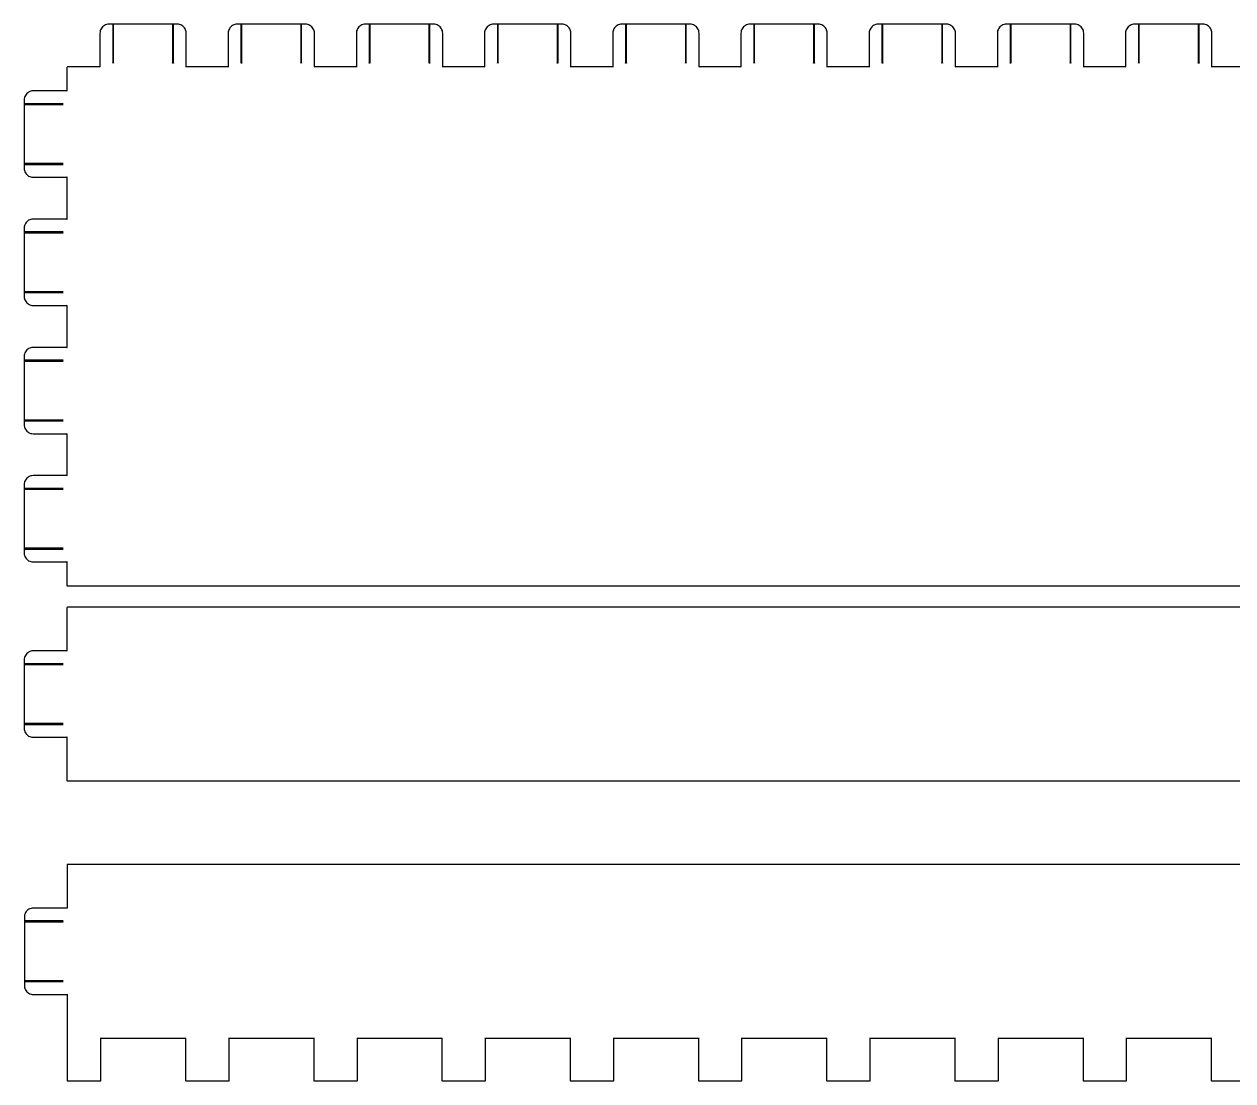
# Model space of a CAD drawing. Extents: x 10 to 570, y 947 to 1967.
# Drawn here: x 10.3 to 290.3, y 946.9 to 1191.6 of the extents above; entities that cross this region are included whole.
import ezdxf

# ---------------------------------------------------------------- set-up
doc = ezdxf.new("R2010")
doc.units = 0
doc.layers.add('Layer_1', color=7, linetype='CONTINUOUS')

msp = doc.modelspace()

# ---------------------------------------------------------------- linework, layer by layer
at = {"layer": 'Layer_1', "color": 7}
for points in [[(30.92, 1191.614096), (29.93, 1191.614096)], [(30.82, 1191.514094), (30.82, 1182.603916), (30.833, 1182.653917), (30.87, 1182.689918), (30.92, 1182.703918), (30.97, 1182.689918), (31.007, 1182.653917), (31.02, 1182.603916), (31.02, 1191.514094)], [(44.78, 1191.614096), (30.92, 1191.614096)], [(44.68, 1191.514094), (44.68, 1182.603916), (44.693, 1182.653917), (44.73, 1182.689918), (44.78, 1182.703918), (44.83, 1182.689918), (44.867, 1182.653917), (44.88, 1182.603916), (44.88, 1191.514094)], [(45.77, 1191.614096), (44.78, 1191.614096)], [(60.62, 1191.614096), (59.63, 1191.614096)], [(60.52, 1191.514094), (60.52, 1182.603916), (60.533, 1182.653917), (60.57, 1182.689918), (60.62, 1182.703918), (60.67, 1182.689918), (60.707, 1182.653917), (60.72, 1182.603916), (60.72, 1191.514094)], [(74.48, 1191.614096), (60.62, 1191.614096)], [(74.38, 1191.514094), (74.38, 1182.603916), (74.393, 1182.653917), (74.43, 1182.689918), (74.48, 1182.703918), (74.53, 1182.689918), (74.567, 1182.653917), (74.58, 1182.603916), (74.58, 1191.514094)], [(75.47, 1191.614096), (74.48, 1191.614096)], [(90.32, 1191.614096), (89.33, 1191.614096)], [(90.22, 1191.514094), (90.22, 1182.603916), (90.233, 1182.653917), (90.27, 1182.689918), (90.32, 1182.703918), (90.37, 1182.689918), (90.407, 1182.653917), (90.42, 1182.603916), (90.42, 1191.514094)], [(104.18, 1191.614096), (90.32, 1191.614096)], [(104.08, 1191.514094), (104.08, 1182.603916), (104.093, 1182.653917), (104.13, 1182.689918), (104.18, 1182.703918), (104.23, 1182.689918), (104.267, 1182.653917), (104.28, 1182.603916), (104.28, 1191.514094)], [(105.17, 1191.614096), (104.18, 1191.614096)], [(120.02, 1191.614096), (119.03, 1191.614096)], [(119.92, 1191.514094), (119.92, 1182.603916), (119.933, 1182.653917), (119.97, 1182.689918), (120.02, 1182.703918), (120.07, 1182.689918), (120.107, 1182.653917), (120.12, 1182.603916), (120.12, 1191.514094)], [(133.88, 1191.614096), (120.02, 1191.614096)], [(133.78, 1191.514094), (133.78, 1182.603916), (133.793, 1182.653917), (133.83, 1182.689918), (133.88, 1182.703918), (133.93, 1182.689918), (133.967, 1182.653917), (133.98, 1182.603916), (133.98, 1191.514094)], [(134.87, 1191.614096), (133.88, 1191.614096)], [(149.72, 1191.614096), (148.73, 1191.614096)], [(149.62, 1191.514094), (149.62, 1182.603916), (149.633, 1182.653917), (149.67, 1182.689918), (149.72, 1182.703918), (149.77, 1182.689918), (149.807, 1182.653917), (149.82, 1182.603916), (149.82, 1191.514094)], [(163.58, 1191.614096), (149.72, 1191.614096)], [(163.48, 1191.514094), (163.48, 1182.603916), (163.493, 1182.653917), (163.53, 1182.689918), (163.58, 1182.703918), (163.63, 1182.689918), (163.667, 1182.653917), (163.68, 1182.603916), (163.68, 1191.514094)], [(164.57, 1191.614096), (163.58, 1191.614096)], [(179.42, 1191.614096), (178.43, 1191.614096)], [(179.32, 1191.514094), (179.32, 1182.603916), (179.333, 1182.653917), (179.37, 1182.689918), (179.42, 1182.703918), (179.47, 1182.689918), (179.507, 1182.653917), (179.52, 1182.603916), (179.52, 1191.514094)], [(193.28, 1191.614096), (179.42, 1191.614096)], [(193.18, 1191.514094), (193.18, 1182.603916), (193.193, 1182.653917), (193.23, 1182.689918), (193.28, 1182.703918), (193.33, 1182.689918), (193.367, 1182.653917), (193.38, 1182.603916), (193.38, 1191.514094)], [(194.27, 1191.614096), (193.28, 1191.614096)], [(209.12, 1191.614096), (208.13, 1191.614096)], [(209.02, 1191.514094), (209.02, 1182.603916), (209.033, 1182.653917), (209.07, 1182.689918), (209.12, 1182.703918), (209.17, 1182.689918), (209.207, 1182.653917), (209.22, 1182.603916), (209.22, 1191.514094)], [(222.98, 1191.614096), (209.12, 1191.614096)], [(222.88, 1191.514094), (222.88, 1182.603916), (222.893, 1182.653917), (222.93, 1182.689918), (222.98, 1182.703918), (223.03, 1182.689918), (223.067, 1182.653917), (223.08, 1182.603916), (223.08, 1191.514094)], [(223.97, 1191.614096), (222.98, 1191.614096)], [(238.82, 1191.614096), (237.83, 1191.614096)], [(238.72, 1191.514094), (238.72, 1182.603916), (238.733, 1182.653917), (238.77, 1182.689918), (238.82, 1182.703918), (238.87, 1182.689918), (238.907, 1182.653917), (238.92, 1182.603916), (238.92, 1191.514094)], [(252.68, 1191.614096), (238.82, 1191.614096)], [(252.58, 1191.514094), (252.58, 1182.603916), (252.593, 1182.653917), (252.63, 1182.689918), (252.68, 1182.703918), (252.73, 1182.689918), (252.767, 1182.653917), (252.78, 1182.603916), (252.78, 1191.514094)], [(253.67, 1191.614096), (252.68, 1191.614096)], [(268.52, 1191.614096), (267.53, 1191.614096)], [(268.42, 1191.514094), (268.42, 1182.603916), (268.433, 1182.653917), (268.47, 1182.689918), (268.52, 1182.703918), (268.57, 1182.689918), (268.607, 1182.653917), (268.62, 1182.603916), (268.62, 1191.514094)], [(282.38, 1191.614096), (268.52, 1191.614096)], [(282.28, 1191.514094), (282.28, 1182.603916), (282.293, 1182.653917), (282.33, 1182.689918), (282.38, 1182.703918), (282.43, 1182.689918), (282.467, 1182.653917), (282.48, 1182.603916), (282.48, 1191.514094)], [(283.37, 1191.614096), (282.38, 1191.614096)], [(27.85, 1189.534054), (27.85, 1181.713898), (20.3, 1181.713898)], [(57.55, 1189.534054), (57.55, 1181.713898), (47.85, 1181.713898), (47.85, 1189.534054)], [(87.25, 1189.534054), (87.25, 1181.713898), (77.55, 1181.713898), (77.55, 1189.534054)], [(116.95, 1189.534054), (116.95, 1181.713898), (107.25, 1181.713898), (107.25, 1189.534054)], [(146.65, 1189.534054), (146.65, 1181.713898), (136.95, 1181.713898), (136.95, 1189.534054)], [(176.35, 1189.534054), (176.35, 1181.713898), (166.65, 1181.713898), (166.65, 1189.534054)], [(206.05, 1189.534054), (206.05, 1181.713898), (196.35, 1181.713898), (196.35, 1189.534054)], [(235.75, 1189.534054), (235.75, 1181.713898), (226.05, 1181.713898), (226.05, 1189.534054)], [(265.45, 1189.534054), (265.45, 1181.713898), (255.75, 1181.713898), (255.75, 1189.534054)], [(295.15, 1189.534054), (295.15, 1181.713898), (285.45, 1181.713898), (285.45, 1189.534054)], [(20.2, 1181.613896), (20.2, 1176.163787), (12.38, 1176.163787)], [(10.3, 1174.083745), (10.3, 1173.093726)], [(10.3, 1173.093726), (10.3, 1159.233448)], [(10.4, 1172.993724), (19.31, 1172.993724), (19.26, 1173.006724), (19.223, 1173.043725), (19.21, 1173.093726), (19.223, 1173.143727), (19.26, 1173.179727), (19.31, 1173.193728), (10.4, 1173.193728)], [(10.3, 1159.233448), (10.3, 1158.243429)], [(10.4, 1159.133446), (19.31, 1159.133446), (19.26, 1159.146447), (19.223, 1159.183447), (19.21, 1159.233448), (19.223, 1159.283449), (19.26, 1159.31945), (19.31, 1159.33345), (10.4, 1159.33345)], [(12.38, 1156.163387), (20.2, 1156.163387), (20.2, 1146.463193), (12.38, 1146.463193)], [(10.3, 1144.383151), (10.3, 1143.393132)], [(10.3, 1143.393132), (10.3, 1129.532854)], [(10.4, 1143.29313), (19.31, 1143.29313), (19.26, 1143.30613), (19.223, 1143.343131), (19.21, 1143.393132), (19.223, 1143.443133), (19.26, 1143.479133), (19.31, 1143.493134), (10.4, 1143.493134)], [(10.3, 1129.532854), (10.3, 1128.542835)], [(10.4, 1129.432852), (19.31, 1129.432852), (19.26, 1129.445853), (19.223, 1129.482853), (19.21, 1129.532854), (19.223, 1129.582855), (19.26, 1129.618856), (19.31, 1129.632856), (10.4, 1129.632856)], [(12.38, 1126.462793), (20.2, 1126.462793), (20.2, 1116.762599), (12.38, 1116.762599)], [(10.3, 1114.682557), (10.3, 1113.692538)], [(10.3, 1113.692538), (10.3, 1099.83226)], [(10.4, 1113.592536), (19.31, 1113.592536), (19.26, 1113.605536), (19.223, 1113.642537), (19.21, 1113.692538), (19.223, 1113.742539), (19.26, 1113.778539), (19.31, 1113.79254), (10.4, 1113.79254)], [(10.3, 1099.83226), (10.3, 1098.842241)], [(10.4, 1099.732258), (19.31, 1099.732258), (19.26, 1099.745259), (19.223, 1099.782259), (19.21, 1099.83226), (19.223, 1099.882261), (19.26, 1099.918262), (19.31, 1099.932262), (10.4, 1099.932262)], [(12.38, 1096.762199), (20.2, 1096.762199), (20.2, 1087.062005), (12.38, 1087.062005)], [(10.3, 1084.981963), (10.3, 1083.991944)], [(10.3, 1083.991944), (10.3, 1070.131666)], [(10.4, 1083.891942), (19.31, 1083.891942), (19.26, 1083.904942), (19.223, 1083.941943), (19.21, 1083.991944), (19.223, 1084.041945), (19.26, 1084.077945), (19.31, 1084.091946), (10.4, 1084.091946)], [(10.3, 1070.131666), (10.3, 1069.141647)], [(10.4, 1070.031664), (19.31, 1070.031664), (19.26, 1070.044665), (19.223, 1070.081665), (19.21, 1070.131666), (19.223, 1070.181667), (19.26, 1070.217668), (19.31, 1070.231668), (10.4, 1070.231668)], [(12.38, 1067.061605), (20.2, 1067.061605), (20.2, 1061.611496)], [(20.3, 1061.511494), (560.3, 1061.511494)], [(20.2, 1056.461393), (20.2, 1046.461193), (12.38, 1046.461193)], [(560.3, 1056.561395), (20.3, 1056.561395)], [(10.3, 1044.381151), (10.3, 1043.391132)], [(10.3, 1043.391132), (10.3, 1029.530854)], [(10.4, 1043.29113), (19.31, 1043.29113), (19.26, 1043.30413), (19.223, 1043.341131), (19.21, 1043.391132), (19.223, 1043.441133), (19.26, 1043.477133), (19.31, 1043.491134), (10.4, 1043.491134)], [(10.3, 1029.530854), (10.3, 1028.540835)], [(10.4, 1029.430852), (19.31, 1029.430852), (19.26, 1029.443853), (19.223, 1029.480853), (19.21, 1029.530854), (19.223, 1029.580855), (19.26, 1029.616856), (19.31, 1029.630856), (10.4, 1029.630856)], [(12.38, 1026.460793), (20.2, 1026.460793), (20.2, 1016.460593)], [(20.3, 1016.360591), (560.3, 1016.360591)], [(20.243163, 996.888554), (20.243163, 986.888354), (12.423163, 986.888354)], [(560.343163, 996.988556), (20.343163, 996.988556)], [(10.343163, 984.808312), (10.343163, 983.818292)], [(10.343163, 983.818292), (10.343163, 969.958015)], [(10.443163, 983.71829), (19.353163, 983.71829), (19.303163, 983.73229), (19.266163, 983.768291), (19.253163, 983.818292), (19.266163, 983.868293), (19.303163, 983.905294), (19.353163, 983.918294), (10.443163, 983.918294)], [(10.343163, 969.958015), (10.343163, 968.967995)], [(10.443163, 969.858013), (19.353163, 969.858013), (19.303163, 969.872013), (19.266163, 969.908014), (19.253163, 969.958015), (19.266163, 970.008016), (19.303163, 970.045017), (19.353163, 970.058017), (10.443163, 970.058017)], [(12.423163, 966.887954), (20.243163, 966.887954), (20.243163, 956.887754), (20.243163, 946.987556)], [(28.093163, 946.987556), (28.093163, 956.787752), (47.693163, 956.787752), (47.693163, 946.987556)], [(57.793163, 946.987556), (57.793163, 956.787752), (77.393163, 956.787752), (77.393163, 946.987556)], [(87.493163, 946.987556), (87.493163, 956.787752), (107.093163, 956.787752), (107.093163, 946.987556)], [(117.193163, 946.987556), (117.193163, 956.787752), (136.793163, 956.787752), (136.793163, 946.987556)], [(146.893163, 946.987556), (146.893163, 956.787752), (166.493163, 956.787752), (166.493163, 946.987556)], [(176.593163, 946.987556), (176.593163, 956.787752), (196.193163, 956.787752), (196.193163, 946.987556)], [(206.293163, 946.987556), (206.293163, 956.787752), (225.893163, 956.787752), (225.893163, 946.987556)], [(235.993163, 946.987556), (235.993163, 956.787752), (255.593163, 956.787752), (255.593163, 946.987556)], [(265.693163, 946.987556), (265.693163, 956.787752), (285.293163, 956.787752), (285.293163, 946.987556)], [(20.343163, 946.887554), (27.993163, 946.887554)], [(47.793163, 946.887554), (57.693163, 946.887554)], [(77.493163, 946.887554), (87.393163, 946.887554)], [(107.193163, 946.887554), (117.093163, 946.887554)], [(136.893163, 946.887554), (146.793163, 946.887554)], [(166.593163, 946.887554), (176.493163, 946.887554)], [(196.293163, 946.887554), (206.193163, 946.887554)], [(225.993163, 946.887554), (235.893163, 946.887554)], [(255.693163, 946.887554), (265.593163, 946.887554)], [(285.393163, 946.887554), (295.293163, 946.887554)]]:
    msp.add_lwpolyline(points, dxfattribs=at)
for points in [[(20.3, 1061.511494)], [(20.3, 1016.360591)], [(20.343163, 946.887554)]]:
    msp.add_lwpolyline(points, close=True, dxfattribs=at)
for points in [[(28.129, 1190.574075), (27.946, 1190.257069), (27.85, 1189.899062), (27.85, 1189.534054)], [(28.89, 1191.335091), (28.574, 1191.152087), (28.311, 1190.890082), (28.129, 1190.574075)], [(29.93, 1191.614096), (29.565, 1191.614096), (29.206, 1191.518094), (28.89, 1191.335091)], [(30.92, 1191.614096), (30.865, 1191.614096), (30.82, 1191.569095), (30.82, 1191.514094)], [(31.02, 1191.514094), (31.02, 1191.569095), (30.975, 1191.614096), (30.92, 1191.614096)], [(44.78, 1191.614096), (44.725, 1191.614096), (44.68, 1191.569095), (44.68, 1191.514094)], [(44.88, 1191.514094), (44.88, 1191.569095), (44.835, 1191.614096), (44.78, 1191.614096)], [(46.81, 1191.335091), (46.494, 1191.518094), (46.135, 1191.614096), (45.77, 1191.614096)], [(47.571, 1190.574075), (47.389, 1190.890082), (47.126, 1191.152087), (46.81, 1191.335091)], [(47.85, 1189.534054), (47.85, 1189.899062), (47.754, 1190.257069), (47.571, 1190.574075)], [(57.829, 1190.574075), (57.646, 1190.257069), (57.55, 1189.899062), (57.55, 1189.534054)], [(58.59, 1191.335091), (58.274, 1191.152087), (58.011, 1190.890082), (57.829, 1190.574075)], [(59.63, 1191.614096), (59.265, 1191.614096), (58.906, 1191.518094), (58.59, 1191.335091)], [(60.62, 1191.614096), (60.565, 1191.614096), (60.52, 1191.569095), (60.52, 1191.514094)], [(60.72, 1191.514094), (60.72, 1191.569095), (60.675, 1191.614096), (60.62, 1191.614096)], [(74.48, 1191.614096), (74.425, 1191.614096), (74.38, 1191.569095), (74.38, 1191.514094)], [(74.58, 1191.514094), (74.58, 1191.569095), (74.535, 1191.614096), (74.48, 1191.614096)], [(76.51, 1191.335091), (76.194, 1191.518094), (75.835, 1191.614096), (75.47, 1191.614096)], [(77.271, 1190.574075), (77.089, 1190.890082), (76.826, 1191.152087), (76.51, 1191.335091)], [(77.55, 1189.534054), (77.55, 1189.899062), (77.454, 1190.257069), (77.271, 1190.574075)], [(87.529, 1190.574075), (87.346, 1190.257069), (87.25, 1189.899062), (87.25, 1189.534054)], [(88.29, 1191.335091), (87.974, 1191.152087), (87.711, 1190.890082), (87.529, 1190.574075)], [(89.33, 1191.614096), (88.965, 1191.614096), (88.606, 1191.518094), (88.29, 1191.335091)], [(90.32, 1191.614096), (90.265, 1191.614096), (90.22, 1191.569095), (90.22, 1191.514094)], [(90.42, 1191.514094), (90.42, 1191.569095), (90.375, 1191.614096), (90.32, 1191.614096)], [(104.18, 1191.614096), (104.125, 1191.614096), (104.08, 1191.569095), (104.08, 1191.514094)], [(104.28, 1191.514094), (104.28, 1191.569095), (104.235, 1191.614096), (104.18, 1191.614096)], [(106.21, 1191.335091), (105.894, 1191.518094), (105.535, 1191.614096), (105.17, 1191.614096)], [(106.971, 1190.574075), (106.789, 1190.890082), (106.526, 1191.152087), (106.21, 1191.335091)], [(107.25, 1189.534054), (107.25, 1189.899062), (107.154, 1190.257069), (106.971, 1190.574075)], [(117.229, 1190.574075), (117.046, 1190.257069), (116.95, 1189.899062), (116.95, 1189.534054)], [(117.99, 1191.335091), (117.674, 1191.152087), (117.411, 1190.890082), (117.229, 1190.574075)], [(119.03, 1191.614096), (118.665, 1191.614096), (118.306, 1191.518094), (117.99, 1191.335091)], [(120.02, 1191.614096), (119.965, 1191.614096), (119.92, 1191.569095), (119.92, 1191.514094)], [(120.12, 1191.514094), (120.12, 1191.569095), (120.075, 1191.614096), (120.02, 1191.614096)], [(133.88, 1191.614096), (133.825, 1191.614096), (133.78, 1191.569095), (133.78, 1191.514094)], [(133.98, 1191.514094), (133.98, 1191.569095), (133.935, 1191.614096), (133.88, 1191.614096)], [(135.91, 1191.335091), (135.594, 1191.518094), (135.235, 1191.614096), (134.87, 1191.614096)], [(136.671, 1190.574075), (136.489, 1190.890082), (136.226, 1191.152087), (135.91, 1191.335091)], [(136.95, 1189.534054), (136.95, 1189.899062), (136.854, 1190.257069), (136.671, 1190.574075)], [(146.929, 1190.574075), (146.746, 1190.257069), (146.65, 1189.899062), (146.65, 1189.534054)], [(147.69, 1191.335091), (147.374, 1191.152087), (147.111, 1190.890082), (146.929, 1190.574075)], [(148.73, 1191.614096), (148.365, 1191.614096), (148.006, 1191.518094), (147.69, 1191.335091)], [(149.72, 1191.614096), (149.665, 1191.614096), (149.62, 1191.569095), (149.62, 1191.514094)], [(149.82, 1191.514094), (149.82, 1191.569095), (149.775, 1191.614096), (149.72, 1191.614096)], [(163.58, 1191.614096), (163.525, 1191.614096), (163.48, 1191.569095), (163.48, 1191.514094)], [(163.68, 1191.514094), (163.68, 1191.569095), (163.635, 1191.614096), (163.58, 1191.614096)], [(165.61, 1191.335091), (165.294, 1191.518094), (164.935, 1191.614096), (164.57, 1191.614096)], [(166.371, 1190.574075), (166.189, 1190.890082), (165.926, 1191.152087), (165.61, 1191.335091)], [(166.65, 1189.534054), (166.65, 1189.899062), (166.554, 1190.257069), (166.371, 1190.574075)], [(176.629, 1190.574075), (176.446, 1190.257069), (176.35, 1189.899062), (176.35, 1189.534054)], [(177.39, 1191.335091), (177.074, 1191.152087), (176.811, 1190.890082), (176.629, 1190.574075)], [(178.43, 1191.614096), (178.065, 1191.614096), (177.706, 1191.518094), (177.39, 1191.335091)], [(179.42, 1191.614096), (179.365, 1191.614096), (179.32, 1191.569095), (179.32, 1191.514094)], [(179.52, 1191.514094), (179.52, 1191.569095), (179.475, 1191.614096), (179.42, 1191.614096)], [(193.28, 1191.614096), (193.225, 1191.614096), (193.18, 1191.569095), (193.18, 1191.514094)], [(193.38, 1191.514094), (193.38, 1191.569095), (193.335, 1191.614096), (193.28, 1191.614096)], [(195.31, 1191.335091), (194.994, 1191.518094), (194.635, 1191.614096), (194.27, 1191.614096)], [(196.071, 1190.574075), (195.889, 1190.890082), (195.626, 1191.152087), (195.31, 1191.335091)], [(196.35, 1189.534054), (196.35, 1189.899062), (196.254, 1190.257069), (196.071, 1190.574075)], [(206.329, 1190.574075), (206.146, 1190.257069), (206.05, 1189.899062), (206.05, 1189.534054)], [(207.09, 1191.335091), (206.774, 1191.152087), (206.511, 1190.890082), (206.329, 1190.574075)], [(208.13, 1191.614096), (207.765, 1191.614096), (207.406, 1191.518094), (207.09, 1191.335091)], [(209.12, 1191.614096), (209.065, 1191.614096), (209.02, 1191.569095), (209.02, 1191.514094)], [(209.22, 1191.514094), (209.22, 1191.569095), (209.175, 1191.614096), (209.12, 1191.614096)], [(222.98, 1191.614096), (222.925, 1191.614096), (222.88, 1191.569095), (222.88, 1191.514094)], [(223.08, 1191.514094), (223.08, 1191.569095), (223.035, 1191.614096), (222.98, 1191.614096)], [(225.01, 1191.335091), (224.694, 1191.518094), (224.335, 1191.614096), (223.97, 1191.614096)], [(225.771, 1190.574075), (225.589, 1190.890082), (225.326, 1191.152087), (225.01, 1191.335091)], [(226.05, 1189.534054), (226.05, 1189.899062), (225.954, 1190.257069), (225.771, 1190.574075)], [(236.029, 1190.574075), (235.846, 1190.257069), (235.75, 1189.899062), (235.75, 1189.534054)], [(236.79, 1191.335091), (236.474, 1191.152087), (236.211, 1190.890082), (236.029, 1190.574075)], [(237.83, 1191.614096), (237.465, 1191.614096), (237.106, 1191.518094), (236.79, 1191.335091)], [(238.82, 1191.614096), (238.765, 1191.614096), (238.72, 1191.569095), (238.72, 1191.514094)], [(238.92, 1191.514094), (238.92, 1191.569095), (238.875, 1191.614096), (238.82, 1191.614096)], [(252.68, 1191.614096), (252.625, 1191.614096), (252.58, 1191.569095), (252.58, 1191.514094)], [(252.78, 1191.514094), (252.78, 1191.569095), (252.735, 1191.614096), (252.68, 1191.614096)], [(254.71, 1191.335091), (254.394, 1191.518094), (254.035, 1191.614096), (253.67, 1191.614096)], [(255.471, 1190.574075), (255.289, 1190.890082), (255.026, 1191.152087), (254.71, 1191.335091)], [(255.75, 1189.534054), (255.75, 1189.899062), (255.654, 1190.257069), (255.471, 1190.574075)], [(265.729, 1190.574075), (265.546, 1190.257069), (265.45, 1189.899062), (265.45, 1189.534054)], [(266.49, 1191.335091), (266.174, 1191.152087), (265.911, 1190.890082), (265.729, 1190.574075)], [(267.53, 1191.614096), (267.165, 1191.614096), (266.806, 1191.518094), (266.49, 1191.335091)], [(268.52, 1191.614096), (268.465, 1191.614096), (268.42, 1191.569095), (268.42, 1191.514094)], [(268.62, 1191.514094), (268.62, 1191.569095), (268.575, 1191.614096), (268.52, 1191.614096)], [(282.38, 1191.614096), (282.325, 1191.614096), (282.28, 1191.569095), (282.28, 1191.514094)], [(282.48, 1191.514094), (282.48, 1191.569095), (282.435, 1191.614096), (282.38, 1191.614096)], [(284.41, 1191.335091), (284.094, 1191.518094), (283.735, 1191.614096), (283.37, 1191.614096)], [(285.171, 1190.574075), (284.989, 1190.890082), (284.726, 1191.152087), (284.41, 1191.335091)], [(285.45, 1189.534054), (285.45, 1189.899062), (285.354, 1190.257069), (285.171, 1190.574075)], [(20.3, 1181.713898), (20.245, 1181.713898), (20.2, 1181.668897), (20.2, 1181.613896)], [(27.85, 1181.713898), (27.85, 1181.613896), (27.95, 1181.713898), (27.85, 1181.713898)], [(47.85, 1181.713898), (47.75, 1181.713898), (47.85, 1181.613896), (47.85, 1181.713898)], [(57.55, 1181.713898), (57.55, 1181.613896), (57.65, 1181.713898), (57.55, 1181.713898)], [(77.55, 1181.713898), (77.45, 1181.713898), (77.55, 1181.613896), (77.55, 1181.713898)], [(87.25, 1181.713898), (87.25, 1181.613896), (87.35, 1181.713898), (87.25, 1181.713898)], [(107.25, 1181.713898), (107.15, 1181.713898), (107.25, 1181.613896), (107.25, 1181.713898)], [(116.95, 1181.713898), (116.95, 1181.613896), (117.05, 1181.713898), (116.95, 1181.713898)], [(136.95, 1181.713898), (136.85, 1181.713898), (136.95, 1181.613896), (136.95, 1181.713898)], [(146.65, 1181.713898), (146.65, 1181.613896), (146.75, 1181.713898), (146.65, 1181.713898)], [(166.65, 1181.713898), (166.55, 1181.713898), (166.65, 1181.613896), (166.65, 1181.713898)], [(176.35, 1181.713898), (176.35, 1181.613896), (176.45, 1181.713898), (176.35, 1181.713898)], [(196.35, 1181.713898), (196.25, 1181.713898), (196.35, 1181.613896), (196.35, 1181.713898)], [(206.05, 1181.713898), (206.05, 1181.613896), (206.15, 1181.713898), (206.05, 1181.713898)], [(226.05, 1181.713898), (225.95, 1181.713898), (226.05, 1181.613896), (226.05, 1181.713898)], [(235.75, 1181.713898), (235.75, 1181.613896), (235.85, 1181.713898), (235.75, 1181.713898)], [(255.75, 1181.713898), (255.65, 1181.713898), (255.75, 1181.613896), (255.75, 1181.713898)], [(265.45, 1181.713898), (265.45, 1181.613896), (265.55, 1181.713898), (265.45, 1181.713898)], [(285.45, 1181.713898), (285.35, 1181.713898), (285.45, 1181.613896), (285.45, 1181.713898)], [(12.38, 1176.163787), (12.015, 1176.163787), (11.656, 1176.067785), (11.34, 1175.884782)], [(20.2, 1176.163787), (20.2, 1176.063785), (20.3, 1176.163787), (20.2, 1176.163787)], [(10.579, 1175.123766), (10.396, 1174.80676), (10.3, 1174.448753), (10.3, 1174.083745)], [(11.34, 1175.884782), (11.024, 1175.701778), (10.761, 1175.439773), (10.579, 1175.123766)], [(10.4, 1173.193728), (10.345, 1173.193728), (10.3, 1173.148727), (10.3, 1173.093726)], [(10.3, 1173.093726), (10.3, 1173.037725), (10.345, 1172.993724), (10.4, 1172.993724)], [(10.4, 1159.33345), (10.345, 1159.33345), (10.3, 1159.28845), (10.3, 1159.233448)], [(10.3, 1159.233448), (10.3, 1159.177447), (10.345, 1159.133446), (10.4, 1159.133446)], [(10.3, 1158.243429), (10.3, 1157.878421), (10.396, 1157.519414), (10.579, 1157.203408)], [(10.579, 1157.203408), (10.761, 1156.886402), (11.024, 1156.624396), (11.34, 1156.441393)], [(11.34, 1156.441393), (11.656, 1156.259389), (12.015, 1156.163387), (12.38, 1156.163387)], [(20.2, 1156.163387), (20.3, 1156.163387), (20.2, 1156.263389), (20.2, 1156.163387)], [(10.579, 1145.423172), (10.396, 1145.106166), (10.3, 1144.748159), (10.3, 1144.383151)], [(11.34, 1146.184188), (11.024, 1146.001184), (10.761, 1145.739179), (10.579, 1145.423172)], [(12.38, 1146.463193), (12.015, 1146.463193), (11.656, 1146.367191), (11.34, 1146.184188)], [(20.2, 1146.463193), (20.2, 1146.363191), (20.3, 1146.463193), (20.2, 1146.463193)], [(10.4, 1143.493134), (10.345, 1143.493134), (10.3, 1143.448133), (10.3, 1143.393132)], [(10.3, 1143.393132), (10.3, 1143.337131), (10.345, 1143.29313), (10.4, 1143.29313)], [(10.4, 1129.632856), (10.345, 1129.632856), (10.3, 1129.587856), (10.3, 1129.532854)], [(10.3, 1129.532854), (10.3, 1129.476853), (10.345, 1129.432852), (10.4, 1129.432852)], [(10.3, 1128.542835), (10.3, 1128.177827), (10.396, 1127.81882), (10.579, 1127.502814)], [(10.579, 1127.502814), (10.761, 1127.185808), (11.024, 1126.923802), (11.34, 1126.740799)], [(11.34, 1126.740799), (11.656, 1126.558795), (12.015, 1126.462793), (12.38, 1126.462793)], [(20.2, 1126.462793), (20.3, 1126.462793), (20.2, 1126.562795), (20.2, 1126.462793)], [(10.579, 1115.722578), (10.396, 1115.405572), (10.3, 1115.047565), (10.3, 1114.682557)], [(11.34, 1116.483594), (11.024, 1116.30059), (10.761, 1116.038585), (10.579, 1115.722578)], [(12.38, 1116.762599), (12.015, 1116.762599), (11.656, 1116.666597), (11.34, 1116.483594)], [(20.2, 1116.762599), (20.2, 1116.662597), (20.3, 1116.762599), (20.2, 1116.762599)], [(10.4, 1113.79254), (10.345, 1113.79254), (10.3, 1113.747539), (10.3, 1113.692538)], [(10.3, 1113.692538), (10.3, 1113.636537), (10.345, 1113.592536), (10.4, 1113.592536)], [(10.4, 1099.932262), (10.345, 1099.932262), (10.3, 1099.887262), (10.3, 1099.83226)], [(10.3, 1099.83226), (10.3, 1099.776259), (10.345, 1099.732258), (10.4, 1099.732258)], [(10.3, 1098.842241), (10.3, 1098.477233), (10.396, 1098.118226), (10.579, 1097.80222)], [(10.579, 1097.80222), (10.761, 1097.485214), (11.024, 1097.223208), (11.34, 1097.040205)], [(11.34, 1097.040205), (11.656, 1096.858201), (12.015, 1096.762199), (12.38, 1096.762199)], [(20.2, 1096.762199), (20.3, 1096.762199), (20.2, 1096.862201), (20.2, 1096.762199)], [(11.34, 1086.783), (11.024, 1086.599996), (10.761, 1086.337991), (10.579, 1086.021984)], [(12.38, 1087.062005), (12.015, 1087.062005), (11.656, 1086.966003), (11.34, 1086.783)], [(20.2, 1087.062005), (20.2, 1086.962003), (20.3, 1087.062005), (20.2, 1087.062005)], [(10.579, 1086.021984), (10.396, 1085.704978), (10.3, 1085.346971), (10.3, 1084.981963)], [(10.4, 1084.091946), (10.345, 1084.091946), (10.3, 1084.046945), (10.3, 1083.991944)], [(10.3, 1083.991944), (10.3, 1083.935943), (10.345, 1083.891942), (10.4, 1083.891942)], [(10.4, 1070.231668), (10.345, 1070.231668), (10.3, 1070.186668), (10.3, 1070.131666)], [(10.3, 1070.131666), (10.3, 1070.075665), (10.345, 1070.031664), (10.4, 1070.031664)], [(10.3, 1069.141647), (10.3, 1068.776639), (10.396, 1068.417632), (10.579, 1068.101626)], [(10.579, 1068.101626), (10.761, 1067.78462), (11.024, 1067.522614), (11.34, 1067.339611)], [(11.34, 1067.339611), (11.656, 1067.157607), (12.015, 1067.061605), (12.38, 1067.061605)], [(20.2, 1067.061605), (20.3, 1067.061605), (20.2, 1067.161607), (20.2, 1067.061605)], [(20.2, 1061.611496), (20.2, 1061.555495), (20.245, 1061.511494), (20.3, 1061.511494)], [(20.3, 1056.561395), (20.245, 1056.561395), (20.2, 1056.516394), (20.2, 1056.461393)], [(10.579, 1045.421172), (10.396, 1045.104166), (10.3, 1044.746159), (10.3, 1044.381151)], [(11.34, 1046.182188), (11.024, 1045.999184), (10.761, 1045.737179), (10.579, 1045.421172)], [(12.38, 1046.461193), (12.015, 1046.461193), (11.656, 1046.365191), (11.34, 1046.182188)], [(20.2, 1046.461193), (20.2, 1046.361191), (20.3, 1046.461193), (20.2, 1046.461193)], [(10.4, 1043.491134), (10.345, 1043.491134), (10.3, 1043.446133), (10.3, 1043.391132)], [(10.3, 1043.391132), (10.3, 1043.335131), (10.345, 1043.29113), (10.4, 1043.29113)], [(10.4, 1029.630856), (10.345, 1029.630856), (10.3, 1029.585856), (10.3, 1029.530854)], [(10.3, 1029.530854), (10.3, 1029.474853), (10.345, 1029.430852), (10.4, 1029.430852)], [(10.3, 1028.540835), (10.3, 1028.175827), (10.396, 1027.81682), (10.579, 1027.500814)], [(10.579, 1027.500814), (10.761, 1027.183808), (11.024, 1026.921802), (11.34, 1026.738799)], [(11.34, 1026.738799), (11.656, 1026.556795), (12.015, 1026.460793), (12.38, 1026.460793)], [(20.2, 1026.460793), (20.3, 1026.460793), (20.2, 1026.560795), (20.2, 1026.460793)], [(20.2, 1016.460593), (20.2, 1016.404592), (20.245, 1016.360591), (20.3, 1016.360591)], [(20.343163, 996.988556), (20.288163, 996.988556), (20.243163, 996.943555), (20.243163, 996.888554)], [(10.622163, 985.848333), (10.439163, 985.532326), (10.343163, 985.173319), (10.343163, 984.808312)], [(11.383163, 986.609348), (11.067163, 986.427344), (10.804163, 986.164339), (10.622163, 985.848333)], [(12.423163, 986.888354), (12.058163, 986.888354), (11.699163, 986.792352), (11.383163, 986.609348)], [(20.243163, 986.888354), (20.243163, 986.788352), (20.343163, 986.888354), (20.243163, 986.888354)], [(10.443163, 983.918294), (10.388163, 983.918294), (10.343163, 983.873293), (10.343163, 983.818292)], [(10.343163, 983.818292), (10.343163, 983.763291), (10.388163, 983.71829), (10.443163, 983.71829)], [(10.443163, 970.058017), (10.388163, 970.058017), (10.343163, 970.013016), (10.343163, 969.958015)], [(10.343163, 969.958015), (10.343163, 969.903014), (10.388163, 969.858013), (10.443163, 969.858013)], [(10.343163, 968.967995), (10.343163, 968.602988), (10.439163, 968.243981), (10.622163, 967.927974)], [(10.622163, 967.927974), (10.804163, 967.611968), (11.067163, 967.348963), (11.383163, 967.166959)], [(11.383163, 967.166959), (11.699163, 966.983956), (12.058163, 966.887954), (12.423163, 966.887954)], [(20.243163, 966.887954), (20.343163, 966.887954), (20.243163, 966.987956), (20.243163, 966.887954)], [(28.093163, 956.787752), (28.093163, 956.887754), (27.993163, 956.787752), (28.093163, 956.787752)], [(47.693163, 956.787752), (47.793163, 956.787752), (47.693163, 956.887754), (47.693163, 956.787752)], [(57.793163, 956.787752), (57.793163, 956.887754), (57.693163, 956.787752), (57.793163, 956.787752)], [(77.393163, 956.787752), (77.493163, 956.787752), (77.393163, 956.887754), (77.393163, 956.787752)], [(87.493163, 956.787752), (87.493163, 956.887754), (87.393163, 956.787752), (87.493163, 956.787752)], [(107.093163, 956.787752), (107.193163, 956.787752), (107.093163, 956.887754), (107.093163, 956.787752)], [(117.193163, 956.787752), (117.193163, 956.887754), (117.093163, 956.787752), (117.193163, 956.787752)], [(136.793163, 956.787752), (136.893163, 956.787752), (136.793163, 956.887754), (136.793163, 956.787752)], [(146.893163, 956.787752), (146.893163, 956.887754), (146.793163, 956.787752), (146.893163, 956.787752)], [(166.493163, 956.787752), (166.593163, 956.787752), (166.493163, 956.887754), (166.493163, 956.787752)], [(176.593163, 956.787752), (176.593163, 956.887754), (176.493163, 956.787752), (176.593163, 956.787752)], [(196.193163, 956.787752), (196.293163, 956.787752), (196.193163, 956.887754), (196.193163, 956.787752)], [(206.293163, 956.787752), (206.293163, 956.887754), (206.193163, 956.787752), (206.293163, 956.787752)], [(225.893163, 956.787752), (225.993163, 956.787752), (225.893163, 956.887754), (225.893163, 956.787752)], [(235.993163, 956.787752), (235.993163, 956.887754), (235.893163, 956.787752), (235.993163, 956.787752)], [(255.593163, 956.787752), (255.693163, 956.787752), (255.593163, 956.887754), (255.593163, 956.787752)], [(265.693163, 956.787752), (265.693163, 956.887754), (265.593163, 956.787752), (265.693163, 956.787752)], [(285.293163, 956.787752), (285.393163, 956.787752), (285.293163, 956.887754), (285.293163, 956.787752)], [(20.243163, 946.987556), (20.243163, 946.932555), (20.288163, 946.887554), (20.343163, 946.887554)], [(27.993163, 946.887554), (28.048163, 946.887554), (28.093163, 946.932555), (28.093163, 946.987556)], [(47.693163, 946.987556), (47.693163, 946.932555), (47.738163, 946.887554), (47.793163, 946.887554)], [(57.693163, 946.887554), (57.748163, 946.887554), (57.793163, 946.932555), (57.793163, 946.987556)], [(77.393163, 946.987556), (77.393163, 946.932555), (77.438163, 946.887554), (77.493163, 946.887554)], [(87.393163, 946.887554), (87.448163, 946.887554), (87.493163, 946.932555), (87.493163, 946.987556)], [(107.093163, 946.987556), (107.093163, 946.932555), (107.138163, 946.887554), (107.193163, 946.887554)], [(117.093163, 946.887554), (117.148163, 946.887554), (117.193163, 946.932555), (117.193163, 946.987556)], [(136.793163, 946.987556), (136.793163, 946.932555), (136.838163, 946.887554), (136.893163, 946.887554)], [(146.793163, 946.887554), (146.848163, 946.887554), (146.893163, 946.932555), (146.893163, 946.987556)], [(166.493163, 946.987556), (166.493163, 946.932555), (166.538163, 946.887554), (166.593163, 946.887554)], [(176.493163, 946.887554), (176.548163, 946.887554), (176.593163, 946.932555), (176.593163, 946.987556)], [(196.193163, 946.987556), (196.193163, 946.932555), (196.238163, 946.887554), (196.293163, 946.887554)], [(206.193163, 946.887554), (206.248163, 946.887554), (206.293163, 946.932555), (206.293163, 946.987556)], [(225.893163, 946.987556), (225.893163, 946.932555), (225.938163, 946.887554), (225.993163, 946.887554)], [(235.893163, 946.887554), (235.948163, 946.887554), (235.993163, 946.932555), (235.993163, 946.987556)], [(255.593163, 946.987556), (255.593163, 946.932555), (255.638163, 946.887554), (255.693163, 946.887554)], [(265.593163, 946.887554), (265.648163, 946.887554), (265.693163, 946.932555), (265.693163, 946.987556)], [(285.293163, 946.987556), (285.293163, 946.932555), (285.338163, 946.887554), (285.393163, 946.887554)]]:
    msp.add_open_spline(points, degree=3, dxfattribs=at)

doc.saveas('drawing.dxf')
